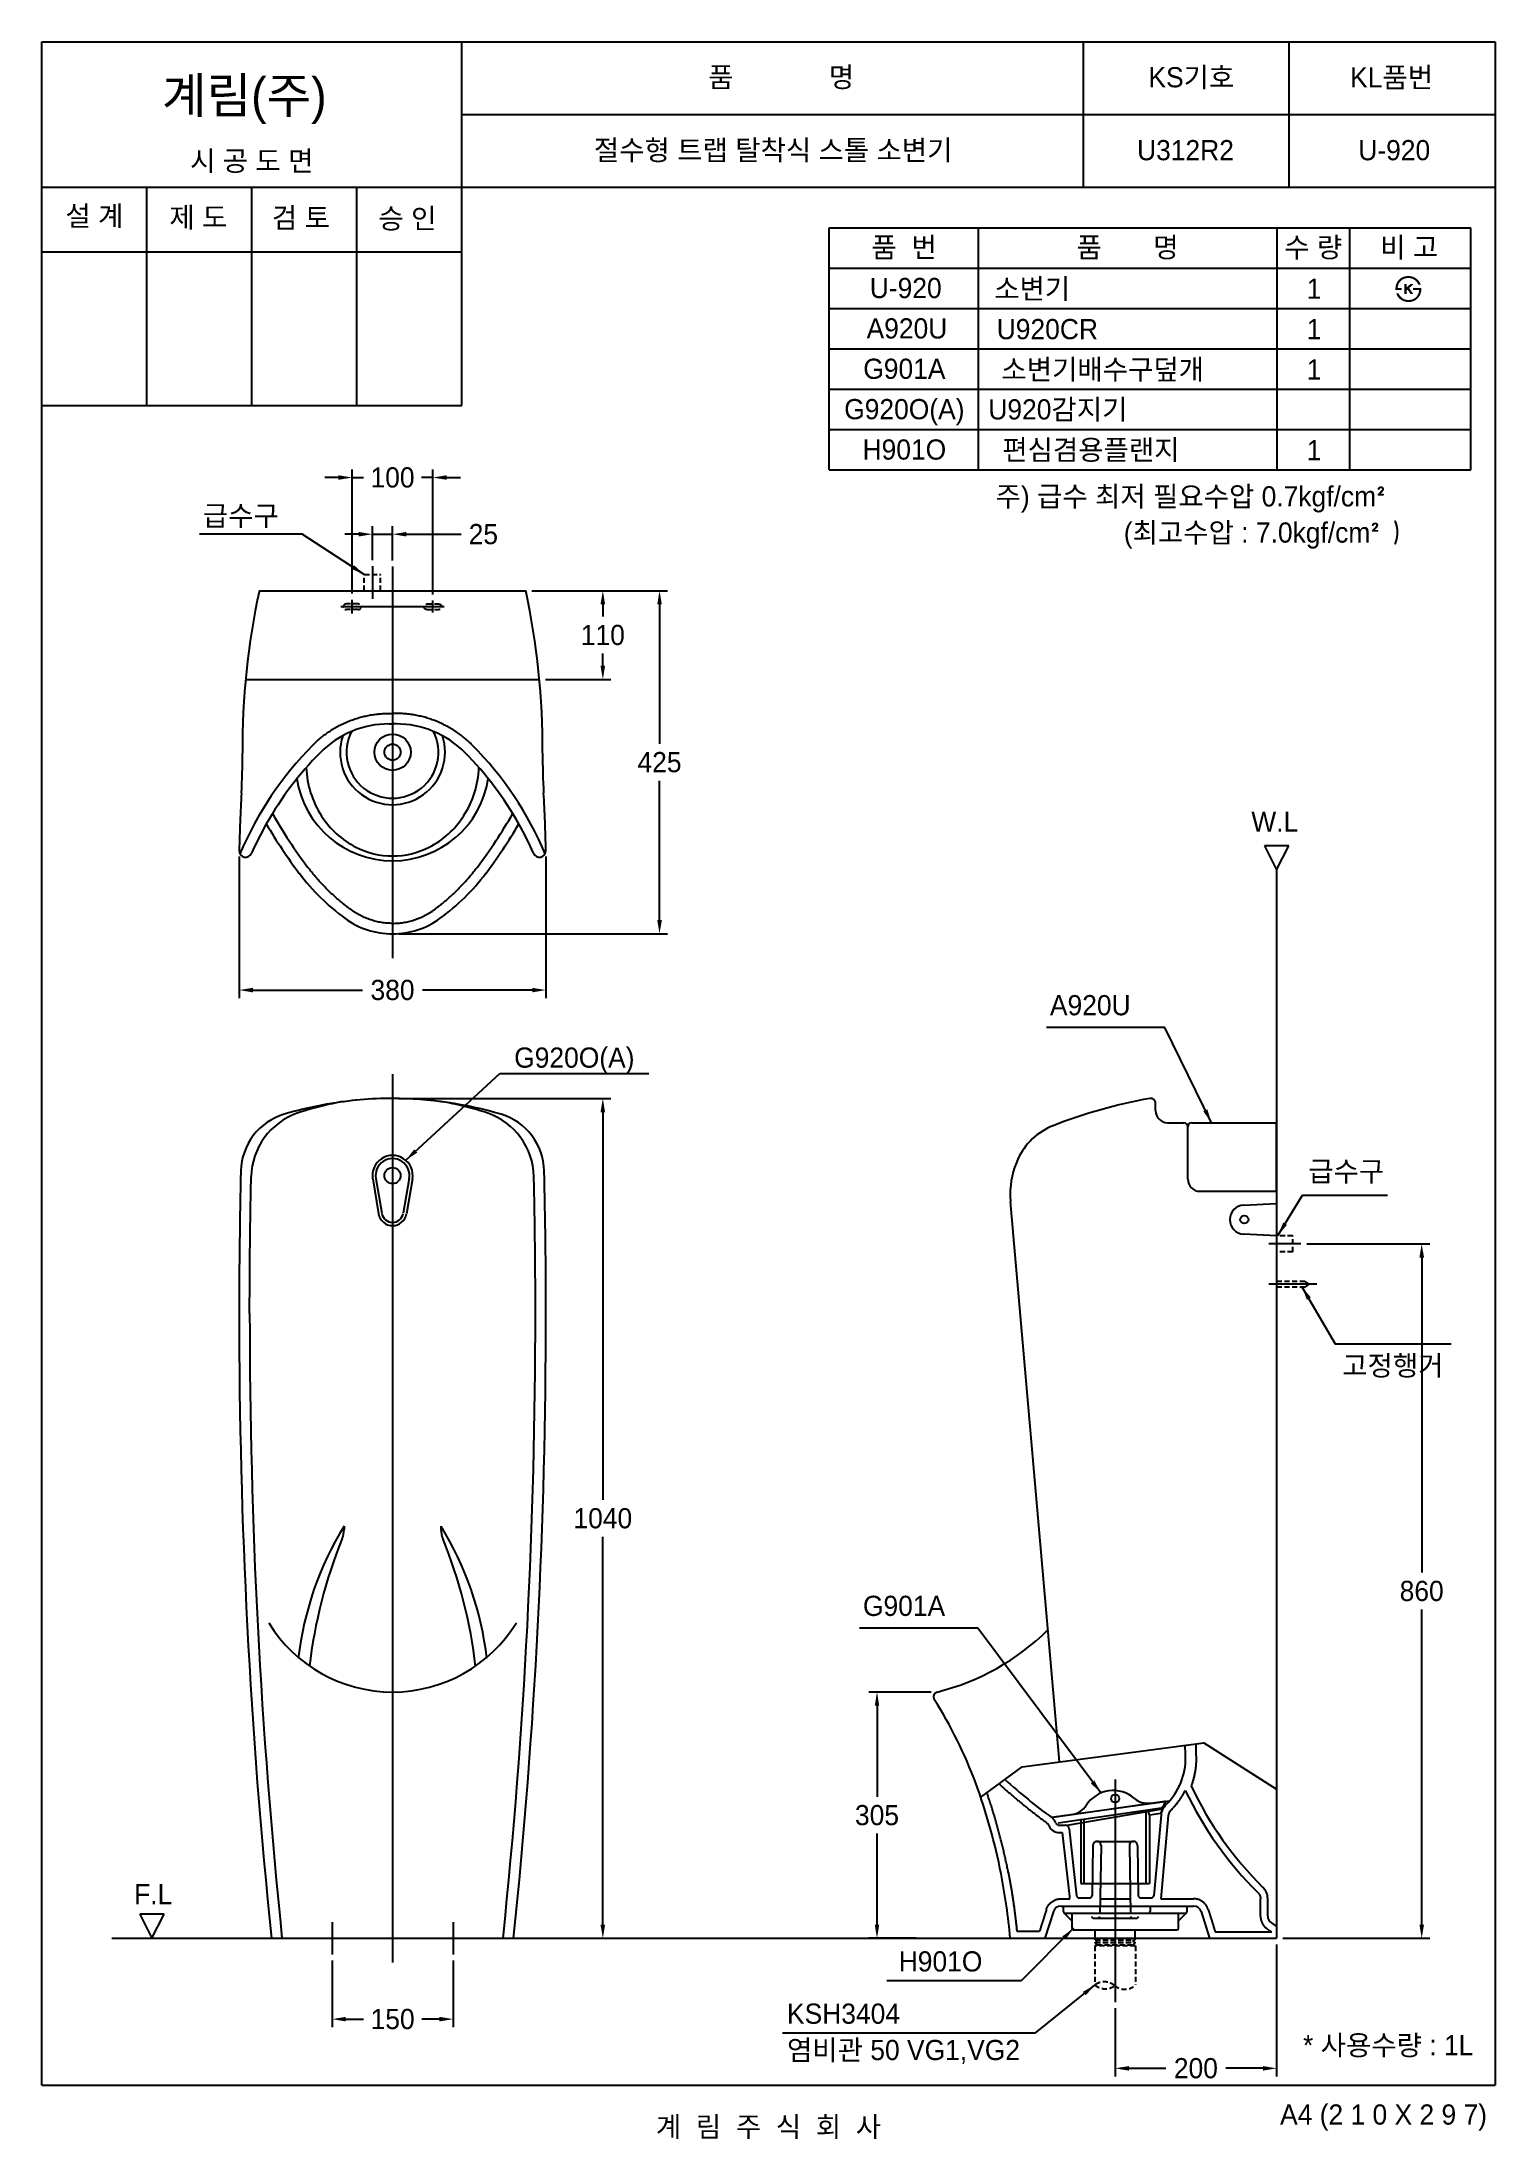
# Model space of a CAD drawing. Header units: millimetres. Extents: x 0 to 1800, y -67 to 2530.
import ezdxf
from ezdxf.enums import TextEntityAlignment as Align
from ezdxf.lldxf.tags import DXFTag

# ---------------------------------------------------------------- set-up
doc = ezdxf.new("R2010")
doc.units = ezdxf.units.MM
doc.linetypes.add('DASHED2', pattern=[9.525, 6.35, -3.175])
for name, color, linetype in [('TEXT', 7, 'Continuous'), ('내부선 및 부속', 4, 'Continuous'), ('도각라인', 255, 'Continuous'), ('외형선', 3, 'Continuous'), ('점선', 6, 'DASHED2'), ('중심선', 1, 'DASHED'), ('치수선', 7, 'Continuous')]:
    doc.layers.add(name, color=color, linetype=linetype)
doc.styles.add('____', font='')
doc.styles.add('타이틀', font='H2GTRM.TTF', dxfattribs={"height": 25})
doc.styles.get('____').set_extended_font_data('굴림')
tags = doc.linetypes.add('DASHDOT', pattern=[70, 31, -13, 13, -13]).pattern_tags.tags
tags[10:11] = [DXFTag(74, 4), DXFTag(75, 0), DXFTag(340, '0'), DXFTag(46, 0.0), DXFTag(50, 0.0), DXFTag(44, 0.0), DXFTag(45, 0.0)]
tags[8:9] = [DXFTag(74, 4), DXFTag(75, 0), DXFTag(340, '0'), DXFTag(46, 0.0), DXFTag(50, 0.0), DXFTag(44, 0.0), DXFTag(45, 0.0)]
tags[6:7] = [DXFTag(74, 4), DXFTag(75, 0), DXFTag(340, '0'), DXFTag(46, 0.0), DXFTag(50, 0.0), DXFTag(44, 0.0), DXFTag(45, 0.0)]
tags[4:5] = [DXFTag(74, 4), DXFTag(75, 0), DXFTag(340, '0'), DXFTag(46, 0.0), DXFTag(50, 0.0), DXFTag(44, 0.0), DXFTag(45, 0.0)]
tags = doc.linetypes.add('DASHED', pattern=[25.72, 12.86, -12.86]).pattern_tags.tags
tags[6:7] = [DXFTag(74, 4), DXFTag(75, 0), DXFTag(340, '0'), DXFTag(46, 0.0), DXFTag(50, 0.0), DXFTag(44, 0.0), DXFTag(45, 0.0)]
tags[4:5] = [DXFTag(74, 4), DXFTag(75, 0), DXFTag(340, '0'), DXFTag(46, 0.0), DXFTag(50, 0.0), DXFTag(44, 0.0), DXFTag(45, 0.0)]
doc.dimstyles.new('MSADIM', dxfattribs={"dimtxt": 33, "dimasz": 17, "dimexe": 10, "dimexo": 7.5, "dimgap": 10, "dimtad": 0, "dimtih": 1, "dimtoh": 1, "dimdec": 0, "dimzin": 1, "dimdsep": 46, "dimtxsty": '____', "dimcen": 11.25, "dimadec": 0, "dimazin": 0, "dimtfac": 1, "dimtdec": 0, "dimtix": 1, "dimtmove": 0, "dimatfit": 3, "dimfxl": 0, "dimtolj": 1, "dimtzin": 1, "dimarcsym": 0})

# ---------------------------------------------------------------- blocks, each defined once
blk = doc.blocks.new('*D8')
at = {"layer": '치수선', "color": 0, "linetype": 'Continuous', "lineweight": -2}
for p, q in [((409.3, 1888.4), (409.3, 1930.4)), ((434.3, 1887.9), (434.3, 1930.4)), ((392.3, 1920.4), (375.3, 1920.4)), ((409.3, 1920.4), (434.3, 1920.4)), ((451.3, 1920.4), (519.2, 1920.4))]:
    blk.add_line(p, q, dxfattribs=at)
at = {"layer": '치수선', "color": 0, "linetype": 'Continuous'}
for points in [[(392.3, 1923.2), (392.3, 1917.6), (409.3, 1920.4)], [(451.3, 1923.2), (451.3, 1917.6), (434.3, 1920.4)]]:
    blk.add_solid(points, dxfattribs=at)
at = {"layer": '치수선', "color": 0, "linetype": 'Continuous', "insert": (546.8, 1920.4), "char_height": 25, "attachment_point": 5, "style": '____'}
blk.add_mtext('\\A1;25', dxfattribs=at)
blk = doc.blocks.new('*D9')
at = {"layer": '치수선', "color": 0, "linetype": 'Continuous', "lineweight": -2}
for p, q in [((384.3, 1846.8), (384.3, 2000.6)), ((484.3, 1845.8), (484.3, 2000.6)), ((367.3, 1990.6), (350.3, 1990.6)), ((384.3, 1990.6), (398.4, 1990.6)), ((484.3, 1990.6), (470.2, 1990.6)), ((501.3, 1990.6), (518.3, 1990.6))]:
    blk.add_line(p, q, dxfattribs=at)
at = {"layer": '치수선', "color": 0, "linetype": 'Continuous'}
for points in [[(367.3, 1993.4), (367.3, 1987.8), (384.3, 1990.6)], [(501.3, 1993.4), (501.3, 1987.8), (484.3, 1990.6)]]:
    blk.add_solid(points, dxfattribs=at)
at = {"layer": '치수선', "color": 0, "linetype": 'Continuous', "insert": (434.3, 1990.6), "char_height": 25, "attachment_point": 5, "style": '____'}
blk.add_mtext('\\A1;100', dxfattribs=at)
blk = doc.blocks.new('*D1')
at = {"layer": '치수선', "color": 0, "linetype": 'Continuous', "lineweight": -2}
for p, q in [((606.8, 1850.5), (704.8, 1850.5)), ((694.8, 1833.5), (694.8, 1818.4)), ((694.8, 1757.5), (694.8, 1772.7)), ((623.8, 1740.5), (704.8, 1740.5))]:
    blk.add_line(p, q, dxfattribs=at)
at = {"layer": '치수선', "color": 0, "linetype": 'Continuous'}
for points in [[(691.9, 1833.5), (697.6, 1833.5), (694.8, 1850.5)], [(691.9, 1757.5), (697.6, 1757.5), (694.8, 1740.5)]]:
    blk.add_solid(points, dxfattribs=at)
at = {"layer": '치수선', "color": 0, "linetype": 'Continuous', "insert": (694.8, 1795.5), "char_height": 25, "attachment_point": 5, "style": '____'}
blk.add_mtext('\\A1;110', dxfattribs=at)
blk = doc.blocks.new('*D2')
at = {"layer": '치수선', "color": 0, "linetype": 'Continuous', "lineweight": -2}
for p, q in [((606.8, 1850.5), (775, 1850.5)), ((765, 1833.5), (765, 1660.9)), ((765, 1442.5), (765, 1615.2)), ((441.8, 1425.5), (775, 1425.5))]:
    blk.add_line(p, q, dxfattribs=at)
at = {"layer": '치수선', "color": 0, "linetype": 'Continuous'}
for points in [[(762.2, 1833.5), (767.9, 1833.5), (765, 1850.5)], [(762.2, 1442.5), (767.9, 1442.5), (765, 1425.5)]]:
    blk.add_solid(points, dxfattribs=at)
at = {"layer": '치수선', "color": 0, "linetype": 'Continuous', "insert": (765, 1638), "char_height": 25, "attachment_point": 5, "style": '____'}
blk.add_mtext('\\A1;425', dxfattribs=at)
blk = doc.blocks.new('*D3')
at = {"layer": '치수선', "color": 0, "linetype": 'Continuous', "lineweight": -2}
for p, q in [((244.3, 1521.2), (244.3, 1345.9)), ((624.3, 1521.2), (624.3, 1345.9)), ((261.3, 1355.9), (397, 1355.9)), ((607.3, 1355.9), (471.6, 1355.9))]:
    blk.add_line(p, q, dxfattribs=at)
at = {"layer": '치수선', "color": 0, "linetype": 'Continuous'}
for points in [[(261.3, 1358.7), (261.3, 1353.1), (244.3, 1355.9)], [(607.3, 1358.7), (607.3, 1353.1), (624.3, 1355.9)]]:
    blk.add_solid(points, dxfattribs=at)
at = {"layer": '치수선', "color": 0, "linetype": 'Continuous', "insert": (434.3, 1355.9), "char_height": 25, "attachment_point": 5, "style": '____'}
blk.add_mtext('\\A1;380', dxfattribs=at)
blk = doc.blocks.new('*D4')
at = {"layer": '치수선', "color": 0, "linetype": 'Continuous', "lineweight": -2}
for p, q in [((441.8, 1221.7), (704.8, 1221.7)), ((694.8, 1204.7), (694.8, 724.6)), ((694.8, 198.7), (694.8, 678.9)), ((653.5, 181.7), (704.8, 181.7))]:
    blk.add_line(p, q, dxfattribs=at)
at = {"layer": '치수선', "color": 0, "linetype": 'Continuous'}
for points in [[(691.9, 1204.7), (697.6, 1204.7), (694.8, 1221.7)], [(691.9, 198.7), (697.6, 198.7), (694.8, 181.7)]]:
    blk.add_solid(points, dxfattribs=at)
at = {"layer": '치수선', "color": 0, "linetype": 'Continuous', "insert": (694.8, 701.7), "char_height": 25, "attachment_point": 5, "style": '____'}
blk.add_mtext('\\A1;1040', dxfattribs=at)
blk = doc.blocks.new('*D5')
at = {"layer": '치수선', "color": 0, "linetype": 'Continuous', "lineweight": -2}
for p, q in [((1101.5, 486.6), (1024.4, 486.6)), ((1034.4, 469.6), (1034.4, 357)), ((1034.4, 198.7), (1034.4, 311.3)), ((1083.1, 181.7), (1024.4, 181.7))]:
    blk.add_line(p, q, dxfattribs=at)
at = {"layer": '치수선', "color": 0, "linetype": 'Continuous'}
for points in [[(1031.6, 469.6), (1037.2, 469.6), (1034.4, 486.6)], [(1031.6, 198.7), (1037.2, 198.7), (1034.4, 181.7)]]:
    blk.add_solid(points, dxfattribs=at)
at = {"layer": '치수선', "color": 0, "linetype": 'Continuous', "insert": (1034.4, 334.1), "char_height": 25, "attachment_point": 5, "style": '____'}
blk.add_mtext('\\A1;305', dxfattribs=at)
blk = doc.blocks.new('*D6')
at = {"layer": '치수선', "color": 0, "linetype": 'Continuous', "lineweight": -2}
for p, q in [((359.4, 154.2), (359.4, 71.6)), ((509.4, 154.2), (509.4, 71.6)), ((376.4, 81.6), (398.5, 81.6)), ((492.4, 81.6), (470.4, 81.6))]:
    blk.add_line(p, q, dxfattribs=at)
at = {"layer": '치수선', "color": 0, "linetype": 'Continuous'}
for points in [[(376.4, 84.4), (376.4, 78.8), (359.4, 81.6)], [(492.4, 84.4), (492.4, 78.8), (509.4, 81.6)]]:
    blk.add_solid(points, dxfattribs=at)
at = {"layer": '치수선', "color": 0, "linetype": 'Continuous', "insert": (434.4, 81.6), "char_height": 25, "attachment_point": 5, "style": '____'}
blk.add_mtext('\\A1;150', dxfattribs=at)
blk = doc.blocks.new('*D7')
at = {"layer": '치수선', "color": 0, "linetype": 'Continuous', "lineweight": -2}
for p, q in [((1566.7, 1041.7), (1719.1, 1041.7)), ((1709.1, 1024.7), (1709.1, 634.5)), ((1709.1, 198.7), (1709.1, 588.8)), ((1536.9, 181.7), (1719.1, 181.7))]:
    blk.add_line(p, q, dxfattribs=at)
at = {"layer": '치수선', "color": 0, "linetype": 'Continuous'}
for points in [[(1706.3, 1024.7), (1712, 1024.7), (1709.1, 1041.7)], [(1706.3, 198.7), (1712, 198.7), (1709.1, 181.7)]]:
    blk.add_solid(points, dxfattribs=at)
at = {"layer": '치수선', "color": 0, "linetype": 'Continuous', "insert": (1709.1, 611.7), "char_height": 25, "attachment_point": 5, "style": '____'}
blk.add_mtext('\\A1;860', dxfattribs=at)
blk = doc.blocks.new('*D10')
at = {"layer": '치수선', "color": 0, "linetype": 'Continuous', "lineweight": -2}
for p, q in [((1529.4, 174.2), (1529.4, 10.7)), ((1329.4, 95.2), (1329.4, 10.7)), ((1346.4, 20.7), (1392.1, 20.7)), ((1512.4, 20.7), (1466.7, 20.7))]:
    blk.add_line(p, q, dxfattribs=at)
at = {"layer": '치수선', "color": 0, "linetype": 'Continuous'}
for points in [[(1346.4, 23.5), (1346.4, 17.8), (1329.4, 20.7)], [(1512.4, 23.5), (1512.4, 17.8), (1529.4, 20.7)]]:
    blk.add_solid(points, dxfattribs=at)
at = {"layer": '치수선', "color": 0, "linetype": 'Continuous', "insert": (1429.4, 20.7), "char_height": 25, "attachment_point": 5, "style": '____'}
blk.add_mtext('\\A1;200', dxfattribs=at)

msp = doc.modelspace()

# ---------------------------------------------------------------- hatches: boundary and pattern name
at = {"layer": 'TEXT'}
for points in [[(1676.6, 2222.8), (1676.6, 2223.2), (1676.6, 2223.6), (1676.5, 2224), (1676.6, 2224.4), (1676.6, 2224.8), (1676.6, 2225.2), (1676.6, 2225.6), (1676.7, 2226), (1676.7, 2226.4), (1676.8, 2226.8), (1676.8, 2227.2), (1676.9, 2227.6), (1677, 2228), (1677.1, 2228.4), (1677.2, 2228.8), (1677.3, 2229.1), (1677.4, 2229.5), (1677.5, 2229.9), (1677.7, 2230.3), (1677.8, 2230.6), (1678, 2231), (1678.1, 2231.4), (1678.3, 2231.7), (1678.5, 2232.1), (1678.7, 2232.4), (1678.9, 2232.7), (1679.1, 2233.1), (1679.3, 2233.4), (1679.5, 2233.7), (1679.7, 2234), (1680, 2234.3), (1680.5, 2234.9), (1680.8, 2235.2), (1681, 2235.5), (1681.3, 2235.8), (1681.6, 2236.1), (1681.9, 2236.4), (1682.2, 2236.6), (1682.5, 2236.9), (1682.8, 2237.1), (1683.2, 2237.4), (1683.5, 2237.6), (1683.8, 2237.8), (1684.2, 2238), (1684.5, 2238.2), (1684.9, 2238.4), (1685.2, 2238.6), (1685.7, 2238.7), (1686.1, 2238.9), (1686.5, 2239.1), (1686.9, 2239.2), (1687.3, 2239.4), (1687.8, 2239.5), (1688.2, 2239.6), (1688.6, 2239.7), (1689.1, 2239.8), (1689.5, 2239.9), (1690, 2239.9), (1690.5, 2240), (1691, 2240), (1691.4, 2240.1), (1691.9, 2240.1), (1692.4, 2240.1), (1693.2, 2240.1), (1693.6, 2240.1), (1693.9, 2240), (1694.3, 2240), (1694.7, 2240), (1695, 2239.9), (1695.4, 2239.9), (1695.7, 2239.8), (1696.1, 2239.7), (1696.4, 2239.7), (1696.8, 2239.6), (1697.1, 2239.5), (1697.4, 2239.4), (1697.8, 2239.3), (1698.1, 2239.2), (1698.4, 2239.1), (1698.7, 2239), (1699, 2238.9), (1699.4, 2238.7), (1699.7, 2238.6), (1700, 2238.5), (1700.3, 2238.3), (1700.6, 2238.2), (1700.8, 2238), (1701.1, 2237.8), (1701.4, 2237.7), (1701.7, 2237.5), (1702, 2237.3), (1702.2, 2237.1), (1702.5, 2236.9), (1702.8, 2236.7), (1703.2, 2236.4), (1703.6, 2236), (1704, 2235.6), (1704.4, 2235.2), (1704.8, 2234.8), (1705.1, 2234.4), (1705.5, 2234), (1705.8, 2233.6), (1706.1, 2233.1), (1706.4, 2232.6), (1706.7, 2232.2), (1707, 2231.7), (1707.3, 2231.1), (1707.5, 2230.6), (1707.8, 2230.1), (1708, 2229.5), (1708, 2229.5), (1704.9, 2229.5), (1704.9, 2229.5), (1704.8, 2229.7), (1704.8, 2229.9), (1704.7, 2230.1), (1704.6, 2230.2), (1704.6, 2230.4), (1704.5, 2230.6), (1704.4, 2230.7), (1704.3, 2230.9), (1704.2, 2231.1), (1704.1, 2231.2), (1704, 2231.4), (1703.9, 2231.6), (1703.8, 2231.7), (1703.7, 2231.9), (1703.6, 2232.1), (1703.5, 2232.2), (1703.3, 2232.4), (1703.2, 2232.6), (1702.9, 2232.9), (1702.7, 2233.2), (1702.4, 2233.5), (1702.1, 2233.8), (1701.7, 2234.1), (1701.4, 2234.4), (1701, 2234.7), (1700.8, 2234.9), (1700.6, 2235.1), (1700.3, 2235.2), (1700.1, 2235.4), (1699.9, 2235.5), (1699.6, 2235.7), (1699.4, 2235.8), (1699.1, 2236), (1698.9, 2236.1), (1698.6, 2236.2), (1698.4, 2236.4), (1698.1, 2236.5), (1697.9, 2236.6), (1697.6, 2236.7), (1697.4, 2236.8), (1697.1, 2236.9), (1696.8, 2237), (1696.6, 2237), (1696.3, 2237.1), (1696.1, 2237.2), (1695.8, 2237.3), (1695.5, 2237.3), (1695.2, 2237.4), (1695, 2237.4), (1694.7, 2237.5), (1694.4, 2237.5), (1694.1, 2237.5), (1693.8, 2237.6), (1693.6, 2237.6), (1693.3, 2237.6), (1693, 2237.6), (1692.7, 2237.6), (1692.3, 2237.6), (1692, 2237.6), (1691.7, 2237.6), (1691.3, 2237.5), (1691, 2237.5), (1690.7, 2237.5), (1690.3, 2237.4), (1690, 2237.4), (1689.7, 2237.3), (1689.4, 2237.3), (1689.1, 2237.2), (1688.8, 2237.1), (1688.5, 2237), (1688.2, 2237), (1687.9, 2236.9), (1687.6, 2236.8), (1687.3, 2236.7), (1687, 2236.5), (1686.7, 2236.4), (1686.5, 2236.3), (1686.2, 2236.2), (1685.9, 2236), (1685.6, 2235.9), (1685.4, 2235.7), (1685.1, 2235.6), (1684.9, 2235.4), (1684.6, 2235.2), (1684.4, 2235), (1684.1, 2234.9), (1683.9, 2234.7), (1683.7, 2234.5), (1683.4, 2234.3), (1683.2, 2234), (1683, 2233.8), (1682.7, 2233.6), (1682.5, 2233.4), (1682.3, 2233.1), (1682.1, 2232.9), (1681.9, 2232.6), (1681.7, 2232.4), (1681.6, 2232.1), (1681.4, 2231.9), (1681.2, 2231.6), (1681.1, 2231.4), (1680.9, 2231.1), (1680.8, 2230.8), (1680.6, 2230.5), (1680.5, 2230.3), (1680.4, 2230), (1680.3, 2229.7), (1680.2, 2229.4), (1680, 2229.1), (1680, 2228.8), (1679.9, 2228.5), (1679.8, 2228.2), (1679.7, 2227.8), (1679.6, 2227.5), (1679.6, 2227.2), (1679.5, 2226.9), (1679.5, 2226.5), (1679.4, 2226.2), (1679.4, 2225.8), (1679.4, 2225.5), (1679.3, 2225.1), (1679.3, 2225.1), (1684.5, 2225.1), (1684.5, 2225.1), (1684.5, 2225.1), (1684.5, 2222.8), (1684.5, 2222.8), (1684.5, 2222.8), (1676.6, 2222.8)], [(1708.7, 2225.1), (1708.8, 2224.7), (1708.7, 2224.3), (1708.7, 2223.8), (1708.7, 2223.4), (1708.7, 2223), (1708.6, 2222.5), (1708.6, 2222.1), (1708.5, 2221.7), (1708.5, 2221.3), (1708.4, 2220.9), (1708.3, 2220.4), (1708.2, 2220), (1708.1, 2219.6), (1708, 2219.2), (1707.8, 2218.8), (1707.7, 2218.4), (1707.6, 2218), (1707.4, 2217.6), (1707.3, 2217.3), (1707.1, 2216.9), (1706.9, 2216.5), (1706.7, 2216.2), (1706.6, 2215.8), (1706.4, 2215.5), (1706.2, 2215.1), (1705.9, 2214.8), (1705.7, 2214.5), (1705.5, 2214.2), (1705.3, 2213.8), (1705, 2213.5), (1704.8, 2213.2), (1704.5, 2212.9), (1704.2, 2212.6), (1704, 2212.4), (1703.7, 2212.1), (1703.4, 2211.8), (1703.1, 2211.6), (1702.8, 2211.3), (1702.5, 2211.1), (1702.2, 2210.8), (1701.9, 2210.6), (1701.6, 2210.4), (1701.2, 2210.2), (1700.9, 2210), (1700.6, 2209.8), (1700.2, 2209.6), (1699.9, 2209.4), (1699.5, 2209.3), (1699.2, 2209.1), (1698.8, 2209), (1698.4, 2208.8), (1698, 2208.7), (1697.7, 2208.6), (1697.3, 2208.5), (1696.9, 2208.4), (1696.5, 2208.3), (1696.1, 2208.2), (1695.7, 2208.1), (1695.3, 2208.1), (1694.9, 2208), (1694.5, 2208), (1694.1, 2208), (1693.7, 2207.9), (1693.3, 2207.9), (1692.6, 2207.9), (1692, 2208), (1691.3, 2208), (1690.7, 2208.1), (1690.1, 2208.2), (1689.8, 2208.2), (1689.5, 2208.3), (1689.2, 2208.3), (1688.9, 2208.4), (1688.6, 2208.5), (1688.3, 2208.6), (1688, 2208.6), (1687.7, 2208.7), (1687.4, 2208.8), (1687.1, 2208.9), (1686.8, 2209), (1686.6, 2209.1), (1686.3, 2209.2), (1686, 2209.4), (1685.7, 2209.5), (1685.5, 2209.6), (1685.2, 2209.7), (1684.9, 2209.9), (1684.7, 2210), (1684.4, 2210.2), (1684.1, 2210.3), (1683.6, 2210.7), (1683.4, 2210.8), (1683.1, 2211), (1682.8, 2211.2), (1682.6, 2211.4), (1682.4, 2211.6), (1682.1, 2211.8), (1681.9, 2212), (1681.6, 2212.2), (1681.4, 2212.5), (1681.2, 2212.7), (1681, 2212.9), (1680.8, 2213.1), (1680.5, 2213.4), (1680.3, 2213.6), (1680.1, 2213.9), (1679.9, 2214.1), (1679.7, 2214.4), (1679.6, 2214.6), (1679.4, 2214.9), (1679.2, 2215.2), (1679, 2215.5), (1678.8, 2215.7), (1678.7, 2216), (1678.5, 2216.3), (1678.3, 2216.6), (1678.2, 2216.9), (1678, 2217.2), (1677.8, 2217.8), (1677.5, 2218.5), (1677.5, 2218.5), (1680.4, 2218.5), (1680.4, 2218.5), (1680.7, 2218.1), (1680.9, 2217.6), (1681.1, 2217.2), (1681.4, 2216.9), (1681.6, 2216.5), (1681.9, 2216.1), (1682.1, 2215.8), (1682.4, 2215.4), (1682.7, 2215.1), (1682.9, 2214.8), (1683.2, 2214.5), (1683.5, 2214.2), (1683.8, 2213.9), (1684.1, 2213.6), (1684.4, 2213.3), (1684.7, 2213.1), (1684.9, 2212.9), (1685.2, 2212.7), (1685.4, 2212.6), (1685.6, 2212.4), (1685.9, 2212.3), (1686.1, 2212.1), (1686.3, 2212), (1686.6, 2211.9), (1686.8, 2211.7), (1687.1, 2211.6), (1687.3, 2211.5), (1687.6, 2211.4), (1687.9, 2211.3), (1688.1, 2211.2), (1688.4, 2211.1), (1688.7, 2211), (1688.9, 2211), (1689.2, 2210.9), (1689.5, 2210.8), (1689.8, 2210.8), (1690, 2210.7), (1690.3, 2210.7), (1690.6, 2210.6), (1690.9, 2210.6), (1691.2, 2210.6), (1691.5, 2210.5), (1691.8, 2210.5), (1692.1, 2210.5), (1692.4, 2210.5), (1692.7, 2210.5), (1693, 2210.5), (1693.9, 2210.5), (1694.1, 2210.6), (1694.4, 2210.6), (1694.7, 2210.6), (1694.9, 2210.6), (1695.2, 2210.7), (1695.5, 2210.7), (1695.7, 2210.8), (1696, 2210.8), (1696.3, 2210.9), (1696.5, 2210.9), (1696.8, 2211), (1697, 2211.1), (1697.3, 2211.2), (1697.5, 2211.2), (1697.8, 2211.3), (1698, 2211.4), (1698.3, 2211.5), (1698.5, 2211.6), (1698.8, 2211.8), (1699, 2211.9), (1699.2, 2212), (1699.5, 2212.1), (1699.7, 2212.3), (1699.9, 2212.4), (1700.2, 2212.6), (1700.4, 2212.7), (1700.6, 2212.9), (1700.9, 2213), (1701.1, 2213.2), (1701.3, 2213.4), (1701.6, 2213.6), (1701.8, 2213.8), (1702, 2214), (1702.3, 2214.3), (1702.5, 2214.5), (1702.7, 2214.8), (1702.9, 2215), (1703.2, 2215.3), (1703.3, 2215.5), (1703.5, 2215.8), (1703.7, 2216), (1703.9, 2216.3), (1704.1, 2216.6), (1704.2, 2216.9), (1704.4, 2217.2), (1704.5, 2217.4), (1704.7, 2217.7), (1704.8, 2218), (1704.9, 2218.3), (1705.1, 2218.7), (1705.2, 2219), (1705.3, 2219.3), (1705.4, 2219.6), (1705.5, 2220), (1705.6, 2220.3), (1705.6, 2220.6), (1705.7, 2221), (1705.8, 2221.3), (1705.8, 2221.7), (1705.9, 2222.1), (1705.9, 2222.4), (1705.9, 2222.8), (1705.9, 2222.8), (1698.5, 2222.8), (1698.5, 2222.8), (1698.5, 2222.8), (1698.5, 2225.1), (1698.5, 2225.1), (1698.5, 2225.1), (1708.7, 2225.1)], [(1690.3, 2225.8), (1695.1, 2230.2), (1699, 2230.2), (1693.6, 2225.2), (1698.7, 2217.7), (1695.3, 2217.7), (1691.7, 2223.4), (1690.3, 2222.2), (1690.3, 2217.7), (1687.4, 2217.7), (1687.4, 2230.3), (1690.3, 2230.3)]]:
    msp.add_hatch(color=256, dxfattribs=at).paths.add_polyline_path(points, flags=0)

# ---------------------------------------------------------------- linework, layer by layer
at = {"layer": '내부선 및 부속', "linetype": 'Continuous'}
for p, q in [((409.7, 1122), (417.1, 1078.8)), ((413.6, 1122.7), (421, 1079.5)), ((455, 1122.7), (447.6, 1079.5)), ((459, 1122), (451.6, 1078.8)), ((1488.5, 1089.7), (1529.4, 1091.7)), ((1529.4, 1051.7), (1488.5, 1053.8)), ((374.3, 692.1), (374.3, 688)), ((494.3, 692.1), (494.3, 688)), ((1396.8, 351.7), (1250.4, 331.5)), ((1252.8, 331.7), (1390.8, 351.7)), ((1258.9, 324.7), (1386.9, 343.3)), ((1387.5, 341.8), (1269.5, 321.3)), ((1367.9, 249.7), (1367.9, 340.5)), ((1371.9, 334.7), (1369.9, 340.8)), ((1253.8, 327.9), (1255.6, 324.5)), ((1260, 321.7), (1267.5, 321.7)), ((1260, 312.7), (1263.9, 312.7)), ((1263.9, 312.7), (1272.7, 233.4)), ((1272.4, 317.3), (1281.6, 234.4)), ((1286.9, 327.6), (1286.9, 249.7)), ((1290.9, 249.7), (1290.9, 329.4)), ((1371.9, 334.7), (1385.9, 336.8)), ((1371.9, 334.7), (1371.9, 249.7)), ((1386.3, 334.4), (1377.2, 234.5)), ((1395.2, 333.6), (1385.9, 230.7)), ((1301.9, 296.8), (1300.8, 234.7)), ((1306.9, 301.7), (1352, 301.7)), ((1311.9, 296.6), (1310.4, 211.7)), ((1347, 296.6), (1348.4, 211.7)), ((1357, 296.8), (1358.1, 234.7)), ((1286.9, 249.7), (1301.1, 249.7)), ((1301.1, 249.7), (1357.8, 249.7)), ((1357.8, 249.7), (1371.9, 249.7)), ((1252.9, 214.8), (1242.4, 181.7)), ((1262.4, 230.7), (1273.3, 230.7)), ((1262.4, 221.7), (1426.5, 221.7)), ((1265.4, 214.7), (1265.4, 221.7)), ((1266, 213.3), (1275.9, 203.2)), ((1267.4, 212.7), (1416.4, 212.7)), ((1275.9, 212.7), (1275.9, 194.2)), ((1284.6, 231.7), (1297.8, 231.7)), ((1310.8, 230.7), (1348.1, 230.7)), ((1361.1, 231.7), (1374.2, 231.7)), ((1372.7, 221.7), (1372.7, 214.7)), ((1417.9, 213.3), (1407.9, 203.2)), ((1407.9, 194.2), (1407.9, 212.7)), ((1418.4, 214.7), (1418.4, 221.7)), ((1429.4, 221.7), (1429.4, 221.7)), ((1436, 214.8), (1446.4, 181.7)), ((1277.9, 192.2), (1405.9, 192.2)), ((1302.4, 206.7), (1308.4, 206.7)), ((1304.7, 181.7), (1304.7, 192.2)), ((1308.4, 206.7), (1356.5, 206.8)), ((1354.2, 181.7), (1354.2, 192.2)), ((1453.3, 189.7), (1523.3, 189.7)), ((1523, 200.7), (1529.4, 196.5))]:
    msp.add_line(p, q, dxfattribs=at)
at = {"layer": '내부선 및 부속', "linetype": 'Continuous', "flags": 128}
msp.add_lwpolyline([(1385.9, 230.7), (1426.5, 230.7)], dxfattribs=at)
at = {"layer": '내부선 및 부속', "linetype": 'Continuous'}
for centre, radius in [((434.3, 1650.5), 22.5), ((434.3, 1650.5), 10), ((434.3, 1126.2), 10), ((1489.4, 1071.7), 5), ((1329.4, 354.7), 5)]:
    msp.add_circle(centre, radius, dxfattribs=at)
for centre, radius, start, end in [((430, 1565.5), 120, 90, 135.1924), ((434.3, 1650.5), 65, 161.7064, 18.2936), ((434.3, 1650.5), 57, 153.3221, 26.6779), ((438.7, 1565.5), 120, 44.8076, 90), ((639.3, 1357.6), 428, 135.1924, 157.012), ((639.3, 1357.6), 415, 135.1924, 150.5404), ((229.4, 1357.6), 415, 29.4596, 44.8076), ((229.4, 1357.6), 428, 22.988, 44.8076), ((434.3, 1636), 120, 188.8509, 351.1491), ((447.3, 1636.3), 120, 182.3555, 212.7317), ((421.4, 1636.3), 120, 327.2683, 357.6445), ((848.5, 1898.8), 649.8, 209.9386, 216.9421), ((438.9, 1630.9), 110, 212.7316, 242.9617), ((429.8, 1630.9), 110, 297.0383, 327.2684), ((20.1, 1898.8), 649.8, 323.0579, 330.0614), ((434.3, 1622), 100, 242.9616, 270), ((434.3, 1622), 100, 270, 297.0384), ((344.2, 1123.1), 85, 109.2143, 178.7039), ((421.5, 901.2), 320, 94.8821, 109.2143), ((447.1, 901.2), 320, 70.7857, 85.1179), ((524.4, 1123.1), 85, 1.2961, 70.7857), ((434.3, 1126.2), 25, 350.2971, 189.7029), ((434.3, 1126.2), 21, 350.2971, 189.7029), ((1434.4, 1121.7), 15, 180, 270), ((434.3, 1081.7), 17.5, 189.7029, 350.2971), ((434.3, 1081.7), 13.5, 189.7029, 350.2971), ((1489.4, 1071.7), 18, 92.8305, 267.1697), ((7749.3, 955.6), 7492, 180, 185.92845), ((-6880.7, 955.6), 7492, 354.07155, 0), ((714.9, 482.3), 400, 148.3648, 173.3604), ((927.5, 449.7), 600, 157.7747, 173.4497), ((344.3, 688), 30, 337.7747, 360), ((153.8, 482.3), 400, 6.6396, 31.6352), ((524.3, 688), 30, 180, 202.2253), ((-58.9, 449.7), 600, 6.5503, 22.2253), ((434.3, 666.7), 180, 211.5445, 328.4555), ((-7720.5, 173.8), 9140, 1.45826, 1.5482), ((1336.6, 404.4), 80, 314.1268, 1.4583), ((1669.5, 904.6), 710, 227.8294, 233.9172), ((1327.1, 324.7), 40, 49.162, 147.3306), ((1821.7, 557.8), 449, 205.4501, 225.3448), ((1821.7, 557.8), 440, 205.1734, 225.3448), ((1272.4, 359.8), 25, 278.2463, 327.3306), ((1369.6, 373.9), 25, 229.162, 278.2463), ((1249.9, 404.2), 151.8, 333.6447, 339.2533), ((1406.2, 332.6), 20, 134.1268, 174.8056), ((1359.4, 367.7), 36.8, 318.3824, 331.6561), ((1390.9, 350.7), 1, 331.6561, 98.2432), ((1260, 326.7), 14, 206.5651, 270), ((1246.7, 324.3), 8, 26.5651, 54.162), ((1252.9, 330.7), 1, 98.2462, 231.7681), ((1260, 326.7), 5, 206.5651, 270), ((1267.5, 316.7), 5, 6.3402, 90), ((1285.9, 327.6), 1, 360, 98.2463), ((1306.9, 296.7), 5, 359.0452, 179.0452), ((1352, 296.7), 5, 0.9548, 180.9549), ((1284.6, 234.7), 3, 186.3402, 270), ((1297.8, 234.7), 3, 270, 359.0452), ((1361.1, 234.7), 3, 180.9548, 270), ((1374.2, 234.7), 3, 270, 354.8056), ((1498.4, 230.6), 20, 0, 45.3448), ((1262.4, 211.7), 10, 90, 162.438), ((1267.4, 214.7), 2, 180, 270), ((1284.6, 234.7), 12, 186.3408, 199.4712), ((1302.4, 208.7), 2, 179.0452, 270), ((1308.4, 208.7), 2, 270, 359.0452), ((1350.5, 208.8), 2, 179.0452, 270), ((1356.5, 208.8), 2, 270, 359.0452), ((1370.7, 214.7), 2, 270, 0), ((1416.4, 214.7), 2, 270, 360), ((1426.5, 211.7), 10, 17.562, 90), ((1528.4, 209.1), 10, 180, 236.9818), ((1277.9, 194.2), 2, 180, 270), ((1405.9, 194.2), 2, 270, 0)]:
    msp.add_arc(centre, radius, start, end, dxfattribs=at)
for points in [[(252.3, 1740.5), (434.3, 1740.5), (616.3, 1740.5)], [(430, 1698.5), (432.1, 1698.5), (434.3, 1698.5)], [(438.7, 1698.5), (436.5, 1698.5), (434.3, 1698.5)], [(430, 1685.5), (432.1, 1685.5), (434.3, 1685.5)], [(438.7, 1685.5), (436.5, 1685.5), (434.3, 1685.5)], [(1419.4, 1121.7), (1419.4, 1154.2), (1419.4, 1186.7)], [(1434.4, 1106.7), (1481.9, 1106.7), (1529.4, 1106.7)], [(1245.9, 323.7), (1246.7, 322.1), (1247.5, 320.5)], [(1244.3, 217.5), (1240.1, 204.1), (1235.8, 190.7)], [(1444.6, 217.5), (1449, 203.6), (1453.3, 189.7)], [(1509.4, 209.1), (1509.4, 219.8), (1509.4, 230.6)], [(1518.4, 209.1), (1518.4, 219.8), (1518.4, 230.6)], [(1207.6, 190.7), (1221.7, 190.7), (1235.8, 190.7)], [(1518.1, 193.1), (1520.7, 191.4), (1523.3, 189.7)]]:
    msp.add_open_spline(points, degree=2, dxfattribs=at)
for points, weights in [([(335.6, 1659.3), (374.6, 1698.5), (430, 1698.5)], [1, 0.92323576968, 1]), ([(533, 1659.3), (494, 1698.5), (438.7, 1698.5)], [1, 0.92323576968, 1]), ([(383, 1455.3), (352.2, 1477.8), (329.2, 1508.3)], [1, 0.989174309525, 1]), ([(485.7, 1455.3), (516.5, 1477.8), (539.4, 1508.3)], [1, 0.989174309525, 1]), ([(434.3, 1438.5), (405.9, 1438.5), (383, 1455.3)], [1, 0.950593843951, 1]), ([(434.3, 1438.5), (462.7, 1438.5), (485.7, 1455.3)], [1, 0.950593843951, 1]), ([(257.3, 955.6), (257.3, 1040.3), (259.2, 1125)], [1, 0.999933513118, 0.999994957814]), ([(611.3, 955.6), (611.3, 1040.3), (609.4, 1125)], [1, 0.999933513118, 0.999994957814]), ([(1429.1, 422.4), (1429.4, 413.7), (1429.6, 405)], [0.999963579946, 0.999981334726, 1]), ([(1429.6, 405), (1430, 387.2), (1423.5, 370.6)], [1, 0.971239397843, 0.981856377872]), ([(1185.5, 373), (1214.4, 346.7), (1245.9, 323.7)], [0.999242734663, 0.998146354122, 0.99999008588]), ([(1398.5, 340.5), (1409.5, 351.1), (1416.3, 364.9)], [0.989752217478, 0.957356986657, 0.95342369049]), ([(1197, 263.3), (1187.2, 313.5), (1170.5, 361.9)], [1, 0.997163447539, 0.999235176108]), ([(1398.5, 340.5), (1395.6, 337.6), (1395.2, 333.6)], [1, 0.937650348055, 1]), ([(1197, 263.3), (1204, 227.2), (1207.6, 190.7)], [1, 0.998829380102, 0.999763679371]), ([(1506.2, 238.4), (1509.4, 235.2), (1509.4, 230.6)], [1, 0.922723717109, 1]), ([(1244.3, 217.5), (1248.5, 230.7), (1262.4, 230.7)], [1, 0.806764571145, 1]), ([(1444.6, 217.5), (1440.4, 230.7), (1426.5, 230.7)], [1, 0.806764571145, 1]), ([(1509.4, 209.1), (1509.4, 198.8), (1518.1, 193.1)], [1, 0.878892995943, 1])]:
    msp.add_rational_spline(points, weights, degree=2, dxfattribs=at)
at = {"layer": '도각라인', "color": 7}
for p, q in [((0, 0), (0, 2530)), ((0, 2530), (1800, 2530)), ((520, 2080), (520, 2530)), ((1290, 2350), (1290, 2530)), ((1545, 2350), (1545, 2530)), ((1800, 2530), (1800, 0)), ((520, 2440), (1800, 2440)), ((0, 2350), (1800, 2350)), ((130, 2080), (130, 2350)), ((260, 2080), (260, 2350)), ((390, 2080), (390, 2350)), ((975, 2300), (1770, 2300)), ((975, 2000), (975, 2300)), ((1160, 2000), (1160, 2300)), ((1530, 2000), (1530, 2300)), ((1620, 2000), (1620, 2300)), ((1770, 2000), (1770, 2300)), ((0, 2270), (520, 2270)), ((975, 2250), (1770, 2250)), ((975, 2200), (1770, 2200)), ((975, 2150), (1770, 2150)), ((0, 2080), (520, 2080)), ((975, 2100), (1770, 2100)), ((975, 2050), (1770, 2050)), ((975, 2000), (1770, 2000)), ((0, 0), (1800, 0))]:
    msp.add_line(p, q, dxfattribs=at)
at = {"layer": '외형선', "linetype": 'Continuous'}
for p, q in [((269.3, 1850.5), (599.3, 1850.5)), ((1544.4, 1534.7), (1514.4, 1534.7)), ((1514.4, 1534.7), (1529.4, 1504.7)), ((1529.4, 1504.7), (1544.4, 1534.7)), ((1529.4, 1504.7), (1529.4, 181.7)), ((1260.4, 400.2), (1199.8, 1093.9)), ((151.3, 211.7), (121.3, 211.7)), ((121.3, 211.7), (136.3, 181.7)), ((136.3, 181.7), (151.3, 211.7)), ((86.6, 181.7), (1529.4, 181.7)), ((1529.4, 181.7), (1529.4, 181.7))]:
    msp.add_line(p, q, dxfattribs=at)
for points in [[(1424.4, 1191.7), (1529.4, 1191.7)], [(1529.4, 1106.7), (1529.4, 1191.7)], [(1529.4, 1106.7), (1529.4, 181.7)], [(1162.9, 356.3), (1214.1, 394.1), (1439.4, 423.8), (1529.4, 366.4)], [(284.3, 181.7), (584.3, 181.7)], [(1199.4, 181.7), (1529.4, 181.7)]]:
    msp.add_lwpolyline(points, dxfattribs=at)
for centre, radius, start, end in [((1168.4, 1655.5), 920, 167.7595, 180.3852), ((-299.8, 1655.5), 920, 359.6148, 12.2405), ((-521.6, 1644.1), 770, 356.7104, 0.3852), ((1390.2, 1644.1), 770, 179.6148, 183.2896), ((2293.8, 1482.3), 2050, 176.7104, 178.7026), ((-1425.2, 1482.3), 2050, 1.2974, 3.2896), ((639.3, 1357.6), 415, 150.5404, 156.1711), ((848.5, 1898.8), 662.8, 210.5744, 216.9421), ((20.1, 1898.8), 662.8, 323.0579, 329.4256), ((229.4, 1357.6), 415, 23.8289, 29.4589), ((252.3, 1528.5), 8, 178.7027, 336.1711), ((616.3, 1528.5), 8, 203.8289, 1.2973), ((534.9, 1663), 270.3, 216.9421, 233.8189), ((333.8, 1663), 270.3, 306.1811, 323.0579), ((434.3, 1525.5), 100, 233.8288, 270), ((434.3, 1525.5), 100, 270, 306.1712), ((434.3, 751.7), 470, 90, 94.8821), ((434.3, 751.7), 470, 73.385, 90), ((1485.2, 591.7), 640, 100.1575, 111.3158), ((1373.4, 1215.7), 6, 360, 100.1575), ((321.4, 1130.2), 75, 106.615, 178.6528), ((434.3, 751.7), 470, 94.8821, 106.615), ((547.3, 1130.2), 75, 1.3472, 73.385), ((1394.4, 1206.7), 15, 180, 270), ((1281.7, 1113.4), 80, 111.3158, 155.5352), ((1414.4, 1186.7), 5, 360, 90), ((1424.4, 1186.7), 5, 90, 180), ((1304.4, 1103), 105, 155.5352, 180), ((7749.3, 955.6), 7505, 178.6528, 180), ((-6880.7, 955.6), 7505, 360, 1.3472), ((1304.4, 1103), 105, 180, 184.9875), ((7749.3, 955.6), 7505, 180, 185.91814), ((-6880.7, 955.6), 7505, 354.08186, 0), ((1035.6, 777.5), 300, 284.1471, 314.55), ((1110.4, 480.7), 6, 104.1475, 212.3637), ((640.8, 183.1), 550, 20.2787, 32.3637), ((481.3, 124.2), 720, 10.997, 20.2787), ((412.6, 110.8), 790, 5.1487, 10.997)]:
    msp.add_arc(centre, radius, start, end, dxfattribs=at)
for points in [[(1379.4, 1206.7), (1379.4, 1211.2), (1379.4, 1215.7)], [(1394.4, 1191.7), (1404.4, 1191.7), (1414.4, 1191.7)]]:
    msp.add_open_spline(points, degree=2, dxfattribs=at)
at = {"layer": '점선'}
for p, q in [((399.3, 1850.5), (399.3, 1870.5)), ((399.3, 1870.5), (419.3, 1870.5)), ((419.3, 1850.5), (419.3, 1870.5)), ((391.8, 1834), (376.8, 1834)), ((391.8, 1827), (376.8, 1827)), ((476.8, 1834), (491.8, 1834)), ((476.8, 1827), (491.8, 1827)), ((1549.4, 1051.7), (1529.4, 1051.7)), ((1549.4, 1031.7), (1549.4, 1051.7)), ((1549.4, 1031.7), (1529.4, 1031.7)), ((1564.4, 995.2), (1529.4, 995.2)), ((1564.4, 988.2), (1529.4, 988.2)), ((1564.4, 995.2), (1569.4, 991.7)), ((1569.4, 991.7), (1564.4, 988.2)), ((1304.4, 172.2), (1304.4, 123.9)), ((1354.4, 172.2), (1304.4, 172.2)), ((1304.7, 181.1), (1304.7, 181.7)), ((1304.7, 179.8), (1304.7, 181.7)), ((1304.7, 179.8), (1354.2, 179.8)), ((1304.7, 177), (1354.2, 177)), ((1304.7, 176.5), (1304.7, 177)), ((1304.7, 176.5), (1354.2, 176.5)), ((1304.7, 176.5), (1306.6, 173.5)), ((1306.6, 177), (1306.6, 179.8)), ((1306.6, 173.5), (1352.3, 173.5)), ((1306.6, 172.2), (1306.6, 173.5)), ((1352.3, 177), (1352.3, 179.8)), ((1354.2, 176.5), (1352.3, 173.5)), ((1352.3, 172.2), (1352.3, 173.5)), ((1354.2, 181.1), (1354.2, 181.7)), ((1354.2, 179.8), (1354.2, 181.7)), ((1354.2, 176.5), (1354.2, 177)), ((1354.4, 172.2), (1354.4, 123.9))]:
    msp.add_line(p, q, dxfattribs=at)
at = {"layer": '점선', "flags": 128}
for points in [[(476.8, 1827, -1), (476.8, 1834)], [(491.8, 1834, -1), (491.8, 1827)]]:
    msp.add_lwpolyline(points, format="xyb", dxfattribs=at)
at = {"layer": '점선'}
for centre, radius, start, end in [((376.8, 1830.5), 3.5, 90, 270), ((391.8, 1830.5), 3.5, 270, 90), ((1316.1, 108.5), 19.3, 49.3138, 127.2304), ((1317, 138.6), 19.4, 229.4165, 307.1277), ((1341.2, 137.7), 19.1, 229.3138, 313.9514)]:
    msp.add_arc(centre, radius, start, end, dxfattribs=at)
at = {"layer": '중심선', "linetype": 'DASHDOT'}
for p, q in [((409.3, 1880.9), (409.3, 1840.5)), ((498.3, 1830.5), (370.3, 1830.5)), ((384.3, 1822.3), (384.3, 1839.3)), ((484.3, 1823.3), (484.3, 1838.3)), ((434.3, 1251.7), (434.3, 151.7)), ((1559.2, 1041.7), (1519.9, 1041.7)), ((1579.3, 991.7), (1519.9, 991.7)), ((359.4, 201.7), (359.4, 161.7)), ((509.4, 201.7), (509.4, 161.7))]:
    msp.add_line(p, q, dxfattribs=at)
msp.add_lwpolyline([(434.3, 1880.4), (434.3, 1395.6)], dxfattribs=at)
msp.add_open_spline([(1329.4, 378.3), (1329.4, 264), (1329.4, 102.7)], degree=2, dxfattribs=at)

# ---------------------------------------------------------------- texts
at = {"layer": 'TEXT', "style": '타이틀'}
for s, p in [('품             명', (915.7, 2486.4)), ('KS기호', (1423.8, 2486.3)), ('KL품번', (1671.8, 2486.1)), ('시 공 도 면', (259.9, 2382.7)), ('절수형 트랩 탈착식 스톨 소변기', (905.8, 2396)), ('U312R2', (1416.5, 2396)), ('U-920', (1675.1, 2396)), ('설 계', (65, 2314.6)), ('제 도', (193.8, 2312.9)), ('검 토', (320.8, 2312.3)), ('승 인', (452.7, 2311.4)), ('품  번', (1067.9, 2275.7)), ('품       명', (1344.8, 2275.7)), ('수 량', (1574.8, 2275.7)), ('비 고', (1693.6, 2275.7)), ('U-920', (1070, 2225.3)), ('소변기', (1226.7, 2224.4)), ('1', (1575.7, 2224.4)), ('A920U', (1071.5, 2175.3)), ('U920CR', (1245.4, 2174.4)), ('1', (1575.7, 2174.4)), ('G901A', (1068.3, 2125.3)), ('소변기배수구덮개', (1314, 2124.4)), ('1', (1575.7, 2124.4)), ('G920O(A)', (1068.3, 2075.3)), ('H901O', (1068.3, 2025.3)), ('편심겸용플랜지', (1299.4, 2024.9)), ('1', (1575.7, 2024.4)), ('* 사용수량 : 1L', (1667.6, 49.3)), ('계  림  주  식  회  사', (900, -51.7))]:
    msp.add_text(s, height=25, dxfattribs=at).set_placement(p, align=Align.MIDDLE_CENTER)
msp.add_text('계림(주)', height=44, dxfattribs=at).set_placement((148.7, 2441.8))
msp.add_text('U920감지기', height=25, dxfattribs=at).set_placement((1172.3, 2075), align=Align.MIDDLE_LEFT)
for s, p in [('W.L', (1527.1, 1564.5)), ('F.L', (137.8, 236.4))]:
    msp.add_text(s, height=25, dxfattribs=at).set_placement(p, align=Align.MIDDLE)
msp.add_text('A4 (2 1 0 X 2 9 7)', height=25, dxfattribs=at).set_placement((1790, -36.5), align=Align.MIDDLE_RIGHT)
at = {"layer": 'TEXT', "char_height": 25, "attachment_point": 1, "line_spacing_factor": 0.963855, "style": '타이틀'}
for s, insert, width in [('\\A1;주) 급수 최저 필요수압 0.7kgf/cm{\\fISOCPEUR|b0|i0|c0|p34;² }', (1181.3, 1979.8), 571.731), ('\\A1;급수구', (199.3, 1955.8), 380.447), ('\\A1;(최고수압 : 7.0kgf/cm{\\fISOCPEUR|b0|i0|c0|p34;² )}', (1340.1, 1935), 571.731), ('\\A1;A920U', (1248.6, 1349.7), 380.447), ('\\A1;G920O(A)', (585, 1284.8), 380.447), ('\\A1;급수구', (1568.6, 1144), 380.447), ('\\A1;고정행거', (1610.6, 903.5), 380.447), ('\\A1;G901A', (1017, 605.9), 380.447), ('\\A1;H901O', (1061.3, 165.6), 380.447), ('\\A1;KSH3404', (922.9, 100.9), 380.447), ('\\A1;염비관 50 VG1,VG2', (922.9, 55.9), 380.447)]:
    msp.add_mtext(s, dxfattribs=dict(at, insert=insert, width=width))

# ---------------------------------------------------------------- dimensions: what is measured, and where the dimension line sits
at = {"layer": '치수선', "linetype": 'Continuous'}
for base, p1, p2, picture, middle in [((484.3, 1990.6), (384.3, 1839.3), (484.3, 1838.3), '*D9', (434.3, 1990.6)), ((409.3, 1920.4), (434.3, 1880.4), (409.3, 1880.9), '*D8', (546.8, 1920.4)), ((624.3, 1355.9), (244.3, 1528.7), (624.3, 1528.7), '*D3', (434.3, 1355.9))]:
    dim = msp.add_linear_dim(base=base, p1=p1, p2=p2, dimstyle='MSADIM', override={"dimtxt": 25}, dxfattribs=at)
    dim.commit()
    dim.dimension.update_dxf_attribs({"geometry": picture, "text_midpoint": middle, "dimtype": 160})
for base, p1, p2, picture, middle in [((765, 1850.5), (434.3, 1425.5), (599.3, 1850.5), '*D2', (765, 1638)), ((694.8, 1740.5), (599.3, 1850.5), (616.3, 1740.5), '*D1', (694.8, 1795.5)), ((1709.1, 1041.7), (1529.4, 181.7), (1559.2, 1041.7), '*D7', (1709.1, 611.7)), ((1034.4, 181.7), (1109, 486.6), (1090.6, 181.7), '*D5', (1034.4, 334.1))]:
    dim = msp.add_linear_dim(base=base, p1=p1, p2=p2, angle=90, dimstyle='MSADIM', override={"dimtxt": 25}, dxfattribs=at)
    dim.commit()
    dim.dimension.update_dxf_attribs({"geometry": picture, "text_midpoint": middle, "dimtype": 160})
dim = msp.add_linear_dim(base=(694.8, 181.7), p1=(434.3, 1221.7), p2=(646, 181.7), angle=90, dimstyle='MSADIM', override={"dimtxt": 25}, dxfattribs=at)
dim.commit()
dim.dimension.update_dxf_attribs({"geometry": '*D4', "text_midpoint": (694.8, 701.7)})
for base, p1, p2, picture, middle in [((509.4, 81.6), (359.4, 161.7), (509.4, 161.7), '*D6', (434.4, 81.6)), ((1529.4, 20.7), (1329.4, 102.7), (1529.4, 181.7), '*D10', (1429.4, 20.7))]:
    dim = msp.add_linear_dim(base=base, p1=p1, p2=p2, dimstyle='MSADIM', override={"dimtxt": 25}, dxfattribs=at)
    dim.commit()
    dim.dimension.update_dxf_attribs({"geometry": picture, "text_midpoint": middle})

# ---------------------------------------------------------------- leaders
for points in [[(399.3, 1870.5), (322.5, 1920.4), (195.1, 1920.4)], [(1448.6, 1191.7), (1391, 1309.5), (1244.4, 1309.5)], [(450.6, 1145.2), (567.1, 1252.4), (751.8, 1252.4)], [(1531.1, 1052.1), (1561.3, 1101.9), (1666.8, 1101.9)], [(1560.7, 988.6), (1602.1, 917.9), (1745.7, 917.9)], [(1311.7, 361.7), (1159.5, 565.7), (1012.8, 565.7)], [(1277.9, 194.2), (1212.9, 129.1), (1046.7, 129.1)], [(1304.4, 123.9), (1230.1, 64.4), (917.2, 64.4)]]:
    msp.add_leader(points, dimstyle='MSADIM', override={"dimtxt": 25}, dxfattribs=at)

doc.saveas('drawing.dxf')
